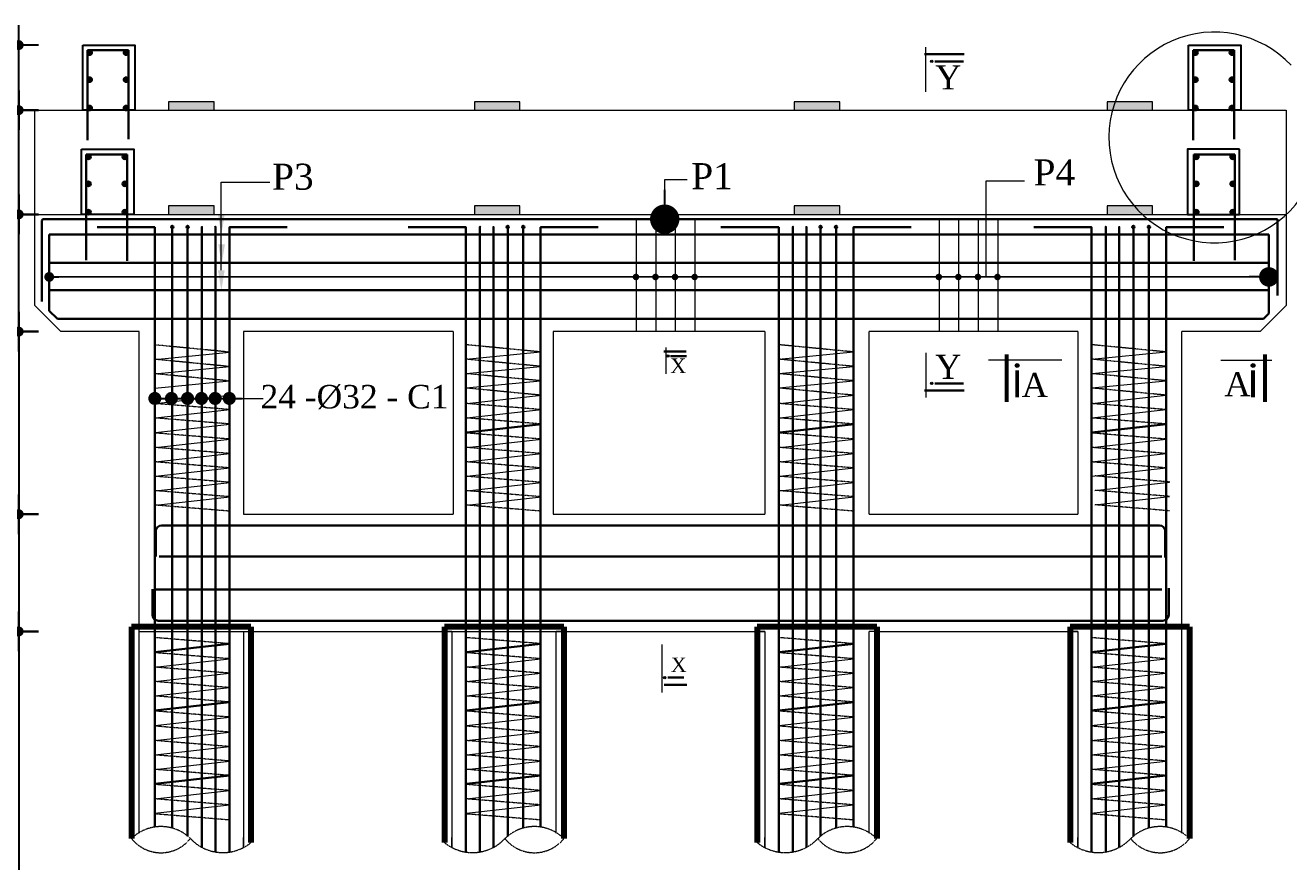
# Model space of a CAD drawing. Header units: millimetres. Extents: x -452357 to 35267, y 81803 to 461763.
# Drawn here: x -27918 to -18226, y 216431 to 222852 of the extents above; entities that cross this region are included whole.
import ezdxf

# ---------------------------------------------------------------- set-up
doc = ezdxf.new("R2010")
doc.units = ezdxf.units.MM
doc.header["$PDMODE"] = 2
doc.linetypes.add('DASHED', pattern=[0.75, 0.5, -0.25])
doc.linetypes.add('DASHEDX2', pattern=[38.1, 25.4, -12.7])
doc.layers.get('Defpoints').update_dxf_attribs({"lineweight": 13})
for name, color, linetype, lineweight in [('Ber', 12, 'Continuous', 30), ('Binder', 136, 'Continuous', 15), ('dim', 96, 'Continuous', 25), ('Dimision', 96, 'Continuous', 18), ('hatch', 65, 'Continuous', 15), ('Hatching', 65, 'Continuous', 20), ('Pile', 11, 'Continuous', 15), ('Reinf.', 12, 'Continuous', 30), ('Text', 7, 'Continuous', 15)]:
    doc.layers.add(name, color=color, linetype=linetype, lineweight=lineweight)
doc.layers.add('Pire Line', color=11, linetype='Continuous')
doc.styles.get("Standard").update_dxf_attribs({"font": 'times.ttf'})
doc.dimstyles.new('ISO-25', dxfattribs={"dimtxt": 175, "dimasz": 100, "dimexe": 65, "dimexo": 115.625, "dimgap": 40, "dimtad": 1, "dimtoh": 1, "dimdec": 0, "dimtxsty": 'Standard', "dimblk": 'DOT', "dimcen": 300, "dimclrd": 256, "dimclre": 256, "dimclrt": 256, "dimadec": 0, "dimazin": 0, "dimtfac": 1, "dimtdec": 0, "dimtix": 1, "dimtmove": 0, "dimatfit": 3, "dimldrblk": 'DOT', "dimfxl": 75, "dimlwd": -1, "dimarcsym": 0})
doc.dimstyles.new('ISO-70', dxfattribs={"dimscale": 0, "dimtxt": 70, "dimasz": 0.75, "dimexe": 35, "dimexo": 35, "dimgap": 20, "dimtad": 1, "dimdec": 0, "dimlfac": -1, "dimzin": 1, "dimdsep": 46, "dimtxsty": 'Standard', "dimblk": 'DIM', "dimcen": 60, "dimclrd": 256, "dimclre": 256, "dimclrt": 256, "dimadec": 0, "dimazin": 0, "dimtfac": 1, "dimtdec": 0, "dimtix": 1, "dimtofl": 0, "dimtmove": 0, "dimatfit": 3, "dimldrblk": 'DOT', "dimfxl": 35, "dimfxlon": 1, "dimtolj": 1, "dimlwd": -1, "dimarcsym": 0})

# ---------------------------------------------------------------- blocks, each defined once
blk = doc.blocks.new('DIM')
at = {"layer": 'dim'}
for p, q in [((0, -101.4), (0, 101.4)), ((-101.4, 0), (101.4, 0))]:
    blk.add_line(p, q, dxfattribs=at)
at = {"layer": 'dim', "const_width": 25.4}
blk.add_lwpolyline([(-12.7, 0, 1), (12.7, 0, 1)], format="xyb", close=True, dxfattribs=at)
blk = doc.blocks.new('*D502')
at = {"layer": 'Defpoints', "color": 0, "ltscale": 30, "transparency": 16777216}
for p in [(-27044.5, 220500.3), (-27968.1, 219098.7), (-23257.1, 219098.7)]:
    blk.add_point(p, dxfattribs=at)
at = {"layer": 'dim', "lineweight": -2, "ltscale": 30, "transparency": 16777216}
for p, q in [((-27933.1, 220500.3), (-28003.1, 220500.3)), ((-27933.1, 219098.7), (-28003.1, 219098.7))]:
    blk.add_line(p, q, dxfattribs=at)
at = {"layer": 'dim', "ltscale": 30, "transparency": 16777216}
blk.add_line((-27968.1, 220498.8), (-27968.1, 219100.2), dxfattribs=at)
at = {"layer": 'dim', "ltscale": 30, "transparency": 16777216, "xscale": 1.5, "yscale": 1.5, "zscale": 1.5}
for p, rotation in [((-27968.1, 220500.3), 90), ((-27968.1, 219098.7), 270)]:
    blk.add_blockref('DIM', p, dxfattribs=dict(at, rotation=rotation))
at = {"layer": 'dim', "ltscale": 30, "transparency": 16777216, "insert": (-28260.4, 219799.5), "char_height": 160, "attachment_point": 5, "rotation": 90}
blk.add_mtext('\\A1;{\\H1.125x;3532}', dxfattribs=at)
blk = doc.blocks.new('_Dot')
at = {"color": 0, "linetype": 'ByBlock', "lineweight": -2}
blk.add_line((-0.5, 0), (-1, 0), dxfattribs=at)
at = {"color": 0, "linetype": 'ByBlock', "const_width": 0.5}
blk.add_lwpolyline([(-0.25, 0, 1), (0.25, 0, 1)], format="xyb", close=True, dxfattribs=at)
blk = doc.blocks.new('*D503')
at = {"layer": 'Defpoints', "color": 0, "ltscale": 30, "transparency": 16777216}
for p in [(-27816, 218198.7), (-27968.1, 215007.7), (-26473.6, 215007.7)]:
    blk.add_point(p, dxfattribs=at)
at = {"layer": 'dim', "lineweight": -2, "ltscale": 30, "transparency": 16777216}
for p, q in [((-27933.1, 218198.7), (-28003.1, 218198.7)), ((-27933.1, 215007.7), (-28003.1, 215007.7))]:
    blk.add_line(p, q, dxfattribs=at)
at = {"layer": 'dim', "ltscale": 30, "transparency": 16777216}
blk.add_line((-27968.1, 218197.2), (-27968.1, 215009.2), dxfattribs=at)
at = {"layer": 'dim', "ltscale": 30, "transparency": 16777216, "xscale": 1.5, "yscale": 1.5, "zscale": 1.5}
for p, rotation in [((-27968.1, 218198.7), 90), ((-27968.1, 215007.7), 270)]:
    blk.add_blockref('DIM', p, dxfattribs=dict(at, rotation=rotation))
at = {"layer": 'dim', "ltscale": 30, "transparency": 16777216, "insert": (-28186.6, 216580.8), "char_height": 160, "attachment_point": 5, "rotation": 90}
blk.add_mtext('\\A1;{\\H1.125x;4543}', dxfattribs=at)
blk = doc.blocks.new('*D603')
at = {"layer": 'Defpoints', "color": 0, "ltscale": 30, "transparency": 16777216}
for p in [(-26244.5, 219098.7), (-27968.1, 218198.7), (-26446.5, 218198.7)]:
    blk.add_point(p, dxfattribs=at)
at = {"layer": 'dim', "lineweight": -2, "ltscale": 30, "transparency": 16777216}
for p, q in [((-27933.1, 219098.7), (-28003.1, 219098.7)), ((-27933.1, 218198.7), (-28003.1, 218198.7))]:
    blk.add_line(p, q, dxfattribs=at)
at = {"layer": 'dim', "ltscale": 30, "transparency": 16777216}
blk.add_line((-27968.1, 219097.2), (-27968.1, 218200.2), dxfattribs=at)
at = {"layer": 'dim', "ltscale": 30, "transparency": 16777216, "xscale": 1.5, "yscale": 1.5, "zscale": 1.5}
for p, rotation in [((-27968.1, 219098.7), 90), ((-27968.1, 218198.7), 270)]:
    blk.add_blockref('DIM', p, dxfattribs=dict(at, rotation=rotation))
at = {"layer": 'dim', "ltscale": 30, "transparency": 16777216, "insert": (-28192.2, 218675.8), "char_height": 160, "attachment_point": 5, "rotation": 90}
blk.add_mtext('\\A1;{\\H1.125x;1000}', dxfattribs=at)
blk = doc.blocks.new('*D627')
at = {"layer": 'Defpoints', "color": 0, "ltscale": 3, "transparency": 16777216}
for p in [(-27968.1, 221400.3), (-27844.5, 221400.3), (-27044.5, 220500.3)]:
    blk.add_point(p, dxfattribs=at)
at = {"layer": 'dim', "lineweight": -2, "ltscale": 3, "transparency": 16777216}
for p, q in [((-27933.1, 221400.3), (-28003.1, 221400.3)), ((-27933.1, 220500.3), (-28003.1, 220500.3))]:
    blk.add_line(p, q, dxfattribs=at)
at = {"layer": 'dim', "ltscale": 3, "transparency": 16777216}
blk.add_line((-27968.1, 220501.8), (-27968.1, 221398.8), dxfattribs=at)
at = {"layer": 'dim', "ltscale": 3, "transparency": 16777216, "xscale": 1.5, "yscale": 1.5, "zscale": 1.5}
for p, rotation in [((-27968.1, 221400.3), 90), ((-27968.1, 220500.3), 270)]:
    blk.add_blockref('DIM', p, dxfattribs=dict(at, rotation=rotation))
at = {"layer": 'dim', "ltscale": 3, "transparency": 16777216, "insert": (-28069.5, 220950.3), "char_height": 160, "attachment_point": 5, "rotation": 90}
blk.add_mtext('\\A1;1000', dxfattribs=at)
blk = doc.blocks.new('*D628')
at = {"layer": 'Defpoints', "color": 0, "ltscale": 3, "transparency": 16777216}
for p in [(-27968.1, 222200.3), (-27844.5, 222200.3), (-27844.5, 221400.3)]:
    blk.add_point(p, dxfattribs=at)
at = {"layer": 'dim', "lineweight": -2, "ltscale": 3, "transparency": 16777216}
for p, q in [((-27933.1, 222200.3), (-28003.1, 222200.3)), ((-27933.1, 221400.3), (-28003.1, 221400.3))]:
    blk.add_line(p, q, dxfattribs=at)
at = {"layer": 'dim', "ltscale": 3, "transparency": 16777216}
blk.add_line((-27968.1, 221401.8), (-27968.1, 222198.8), dxfattribs=at)
at = {"layer": 'dim', "ltscale": 3, "transparency": 16777216, "xscale": 1.5, "yscale": 1.5, "zscale": 1.5}
for p, rotation in [((-27968.1, 222200.3), 90), ((-27968.1, 221400.3), 270)]:
    blk.add_blockref('DIM', p, dxfattribs=dict(at, rotation=rotation))
at = {"layer": 'dim', "ltscale": 3, "transparency": 16777216, "insert": (-28069.5, 221800.3), "char_height": 160, "attachment_point": 5, "rotation": 90}
blk.add_mtext('\\A1;800', dxfattribs=at)
blk = doc.blocks.new('*D629')
at = {"layer": 'Defpoints', "color": 0, "ltscale": 3, "transparency": 16777216}
for p in [(-27968.1, 222699.9), (-27476.4, 222699.9), (-27844.5, 222200.3)]:
    blk.add_point(p, dxfattribs=at)
at = {"layer": 'dim', "lineweight": -2, "ltscale": 3, "transparency": 16777216}
for p, q in [((-27933.1, 222699.9), (-28003.1, 222699.9)), ((-27933.1, 222200.3), (-28003.1, 222200.3))]:
    blk.add_line(p, q, dxfattribs=at)
at = {"layer": 'dim', "ltscale": 3, "transparency": 16777216}
blk.add_line((-27968.1, 222201.8), (-27968.1, 222698.4), dxfattribs=at)
at = {"layer": 'dim', "ltscale": 3, "transparency": 16777216, "xscale": 1.5, "yscale": 1.5, "zscale": 1.5}
for p, rotation in [((-27968.1, 222699.9), 90), ((-27968.1, 222200.3), 270)]:
    blk.add_blockref('DIM', p, dxfattribs=dict(at, rotation=rotation))
at = {"layer": 'dim', "ltscale": 3, "transparency": 16777216, "insert": (-28069.5, 222450.1), "char_height": 160, "attachment_point": 5, "rotation": 90}
blk.add_mtext('\\A1;500', dxfattribs=at)
blk = doc.blocks.new('*D608')
at = {"layer": 'Defpoints', "color": 0, "ltscale": 3, "transparency": 16777216}
for p in [(-28746.9, 220500.3), (-28152.7, 220500.3), (-27816, 202776.9)]:
    blk.add_point(p, dxfattribs=at)
at = {"layer": 'Dimision', "lineweight": -2, "ltscale": 3, "transparency": 16777216}
for p, q in [((-28546.9, 220500.3), (-28946.9, 220500.3)), ((-28546.9, 202776.9), (-28946.9, 202776.9))]:
    blk.add_line(p, q, dxfattribs=at)
at = {"layer": 'Dimision', "ltscale": 3, "transparency": 16777216}
blk.add_line((-28746.9, 202876.9), (-28746.9, 220400.3), dxfattribs=at)
at = {"layer": 'Dimision', "ltscale": 3, "transparency": 16777216, "xscale": 100, "yscale": 100, "zscale": 100}
for p, rotation in [((-28746.9, 220500.3), 90), ((-28746.9, 202776.9), 270)]:
    blk.add_blockref('_Dot', p, dxfattribs=dict(at, rotation=rotation))
at = {"layer": 'Dimision', "ltscale": 3, "transparency": 16777216, "insert": (-28873.7, 211638.6), "char_height": 170, "attachment_point": 5, "rotation": 90}
blk.add_mtext('43775', dxfattribs=at)

msp = doc.modelspace()

# ---------------------------------------------------------------- hatches: boundary and pattern name
at = {"layer": 'Hatching', "ltscale": 3}
h = msp.add_hatch(color=256, dxfattribs=at)
h.paths.add_polyline_path([(-26469.5, 222265.3), (-26644.5, 222265.3), (-26644.5, 222200.3), (-26469.5, 222200.3)])
h.paths.add_polyline_path([(-26644.5, 222265.3), (-26819.5, 222265.3), (-26819.5, 222200.3), (-26644.5, 222200.3)])
h = msp.add_hatch(color=256, dxfattribs=at)
h.paths.add_polyline_path([(-24122.7, 222265.3), (-24297.7, 222265.3), (-24297.7, 222200.3), (-24122.7, 222200.3)])
h.paths.add_polyline_path([(-24297.7, 222265.3), (-24472.7, 222265.3), (-24472.7, 222200.3), (-24297.7, 222200.3)])
h = msp.add_hatch(color=256, dxfattribs=at)
h.paths.add_polyline_path([(-21669.5, 222265.3), (-21844.5, 222265.3), (-21844.5, 222200.3), (-21669.5, 222200.3)])
h.paths.add_polyline_path([(-21844.5, 222265.3), (-22019.5, 222265.3), (-22019.5, 222200.3), (-21844.5, 222200.3)])
h = msp.add_hatch(color=256, dxfattribs=at)
h.paths.add_polyline_path([(-19269.5, 222265.3), (-19444.5, 222265.3), (-19444.5, 222200.3), (-19269.5, 222200.3)])
h.paths.add_polyline_path([(-19444.5, 222265.3), (-19619.5, 222265.3), (-19619.5, 222200.3), (-19444.5, 222200.3)])
h = msp.add_hatch(color=256, dxfattribs=at)
h.paths.add_polyline_path([(-26469.5, 221465.3), (-26644.5, 221465.3), (-26644.5, 221400.3), (-26469.5, 221400.3)])
h.paths.add_polyline_path([(-26644.5, 221465.3), (-26819.5, 221465.3), (-26819.5, 221400.3), (-26644.5, 221400.3)])
h = msp.add_hatch(color=256, dxfattribs=at)
h.paths.add_polyline_path([(-24122.7, 221465.3), (-24297.7, 221465.3), (-24297.7, 221400.3), (-24122.7, 221400.3)])
h.paths.add_polyline_path([(-24297.7, 221465.3), (-24472.7, 221465.3), (-24472.7, 221400.3), (-24297.7, 221400.3)])
h = msp.add_hatch(color=256, dxfattribs=at)
h.paths.add_polyline_path([(-21669.5, 221465.3), (-21844.5, 221465.3), (-21844.5, 221400.3), (-21669.5, 221400.3)])
h.paths.add_polyline_path([(-21844.5, 221465.3), (-22019.5, 221465.3), (-22019.5, 221400.3), (-21844.5, 221400.3)])
h = msp.add_hatch(color=256, dxfattribs=at)
h.paths.add_polyline_path([(-19269.5, 221465.3), (-19444.5, 221465.3), (-19444.5, 221400.3), (-19269.5, 221400.3)])
h.paths.add_polyline_path([(-19444.5, 221465.3), (-19619.5, 221465.3), (-19619.5, 221400.3), (-19444.5, 221400.3)])
at = {"layer": 'Reinf.', "ltscale": 5}
h = msp.add_hatch(color=256, dxfattribs=at)
edge = h.paths.add_edge_path()
edge.add_arc((-27423.7, 222641.7), 17.6, 0, 360)
h = msp.add_hatch(color=256, dxfattribs=at)
edge = h.paths.add_edge_path()
edge.add_arc((-27144.3, 222641.7), 17.6, 180, 540, ccw=False)
h = msp.add_hatch(color=256, dxfattribs=at)
edge = h.paths.add_edge_path()
edge.add_arc((-18940.5, 222641.7), 17.6, 0, 360)
h = msp.add_hatch(color=256, dxfattribs=at)
edge = h.paths.add_edge_path()
edge.add_arc((-18661.2, 222641.7), 17.6, 180, 540, ccw=False)
h = msp.add_hatch(color=256, dxfattribs=at)
edge = h.paths.add_edge_path()
edge.add_arc((-27423.7, 222434.6), 17.6, 0, 360)
h = msp.add_hatch(color=256, dxfattribs=at)
edge = h.paths.add_edge_path()
edge.add_arc((-27144.3, 222434.6), 17.6, 180, 540, ccw=False)
h = msp.add_hatch(color=256, dxfattribs=at)
edge = h.paths.add_edge_path()
edge.add_arc((-18940.5, 222434.6), 17.6, 0, 360)
h = msp.add_hatch(color=256, dxfattribs=at)
edge = h.paths.add_edge_path()
edge.add_arc((-18661.2, 222434.6), 17.6, 180, 540, ccw=False)
h = msp.add_hatch(color=256, dxfattribs=at)
edge = h.paths.add_edge_path()
edge.add_arc((-27423.7, 222217.1), 17.6, 0, 360)
h = msp.add_hatch(color=256, dxfattribs=at)
edge = h.paths.add_edge_path()
edge.add_arc((-27144.3, 222217.1), 17.6, 180, 540, ccw=False)
h = msp.add_hatch(color=256, dxfattribs=at)
edge = h.paths.add_edge_path()
edge.add_arc((-18940.5, 222217.1), 17.6, 0, 360)
h = msp.add_hatch(color=256, dxfattribs=at)
edge = h.paths.add_edge_path()
edge.add_arc((-18661.2, 222217.1), 17.6, 180, 540, ccw=False)
h = msp.add_hatch(color=256, dxfattribs=at)
edge = h.paths.add_edge_path()
edge.add_arc((-27433.4, 221841.7), 17.6, 0, 360)
h = msp.add_hatch(color=256, dxfattribs=at)
edge = h.paths.add_edge_path()
edge.add_arc((-27154, 221841.7), 17.6, 180, 540, ccw=False)
h = msp.add_hatch(color=256, dxfattribs=at)
edge = h.paths.add_edge_path()
edge.add_arc((-18934.9, 221841.7), 17.6, 0, 360)
h = msp.add_hatch(color=256, dxfattribs=at)
edge = h.paths.add_edge_path()
edge.add_arc((-18655.5, 221841.7), 17.6, 180, 540, ccw=False)
h = msp.add_hatch(color=256, dxfattribs=at)
edge = h.paths.add_edge_path()
edge.add_arc((-27433.4, 221634.6), 17.6, 0, 360)
h = msp.add_hatch(color=256, dxfattribs=at)
edge = h.paths.add_edge_path()
edge.add_arc((-27154, 221634.6), 17.6, 180, 540, ccw=False)
h = msp.add_hatch(color=256, dxfattribs=at)
edge = h.paths.add_edge_path()
edge.add_arc((-18934.9, 221634.6), 17.6, 0, 360)
h = msp.add_hatch(color=256, dxfattribs=at)
edge = h.paths.add_edge_path()
edge.add_arc((-18655.5, 221634.6), 17.6, 180, 540, ccw=False)
h = msp.add_hatch(color=256, dxfattribs=at)
edge = h.paths.add_edge_path()
edge.add_arc((-27433.4, 221417.1), 17.6, 0, 360)
h = msp.add_hatch(color=256, dxfattribs=at)
edge = h.paths.add_edge_path()
edge.add_arc((-27154, 221417.1), 17.6, 180, 540, ccw=False)
h = msp.add_hatch(color=256, dxfattribs=at)
edge = h.paths.add_edge_path()
edge.add_arc((-18934.9, 221417.1), 17.6, 0, 360)
h = msp.add_hatch(color=256, dxfattribs=at)
edge = h.paths.add_edge_path()
edge.add_arc((-18655.5, 221417.1), 17.6, 180, 540, ccw=False)
for points in [[(-26799.6, 221304.5, 1), (-26781.9, 221304.5, 1)], [(-26681, 221304.5, 1), (-26663.3, 221304.5, 1)], [(-26571.7, 221303, 1), (-26553.9, 221303, 1)], [(-26468.9, 221304.5, 1), (-26451.1, 221304.5, 1)], [(-24420.1, 221304.5, -1), (-24437.8, 221304.5, -1)], [(-24317.2, 221303, -1), (-24335, 221303, -1)], [(-24207.9, 221304.5, -1), (-24225.6, 221304.5, -1)], [(-24089.3, 221304.5, -1), (-24107.1, 221304.5, -1)], [(-22020.1, 221304.5, -1), (-22037.8, 221304.5, -1)], [(-21917.2, 221303, -1), (-21935, 221303, -1)], [(-21807.9, 221304.5, -1), (-21825.6, 221304.5, -1)], [(-21689.3, 221304.5, -1), (-21707.1, 221304.5, -1)], [(-19620.1, 221304.5, -1), (-19637.8, 221304.5, -1)], [(-19517.2, 221303, -1), (-19535, 221303, -1)], [(-19407.9, 221304.5, -1), (-19425.6, 221304.5, -1)], [(-19289.3, 221304.5, -1), (-19307.1, 221304.5, -1)]]:
    msp.add_hatch(color=256, dxfattribs=at).paths.add_polyline_path(points)
at = {"layer": 'Text'}
for points in [[(-20955.5, 222574.9, 1), (-20973.4, 222574.9, 1)], [(-22977.3, 220313.2, 1), (-22995.2, 220313.2, 1)], [(-20308.6, 220225.7, -1), (-20308.6, 220255.3, -1)], [(-18499.1, 220225.7, 1), (-18499.1, 220255.3, 1)], [(-20955.5, 220102.9, -1), (-20973.4, 220102.9, -1)], [(-23002.8, 217845.1, -1), (-23020.7, 217845.1, -1)]]:
    msp.add_hatch(color=256, dxfattribs=at).paths.add_polyline_path(points)

# ---------------------------------------------------------------- linework, layer by layer
at = {"layer": 'Ber', "ltscale": 0.02}
for p, q in [((-27441.3, 222659.6), (-27441.3, 221971.1)), ((-27441.3, 222659.6), (-27126.7, 222659.6)), ((-27126.7, 222659.6), (-27126.7, 221978)), ((-18958.2, 222659.6), (-18958.2, 221971.1)), ((-18958.2, 222659.6), (-18643.6, 222659.6)), ((-18643.6, 222659.6), (-18643.6, 221978)), ((-27451, 221859.6), (-27451, 221047.6)), ((-27451, 221859.6), (-27136.4, 221859.6)), ((-27136.4, 221859.6), (-27136.4, 221044.1)), ((-18637.9, 221859.6), (-18952.5, 221859.6)), ((-18952.5, 221859.6), (-18952.5, 221044.1)), ((-18637.9, 221859.6), (-18637.9, 221047.6)), ((-18311.6, 221363.5), (-18311.6, 220778.2)), ((-27734.1, 220660.6), (-27734.1, 221244.6)), ((-18378.7, 221244.6), (-27734.1, 221244.6)), ((-18378.7, 220638.5), (-18378.7, 221244.6)), ((-18378.7, 221028.8), (-27734.1, 221028.8)), ((-18378.7, 220817.6), (-27731.1, 220817.6)), ((-27670.7, 220597.3), (-27734.1, 220660.6)), ((-18419.9, 220597.3), (-27670.7, 220597.3)), ((-18378.7, 220638.5), (-18419.9, 220597.3)), ((-26916.6, 218967.6), (-26916.6, 218773.4)), ((-19217.4, 219012.6), (-26871.6, 219012.6)), ((-19172.4, 218967.6), (-19172.4, 218767.3)), ((-19198.8, 218773.1), (-26891.3, 218773.1)), ((-26942.4, 218524.4), (-26942.4, 218325.8)), ((-19198.8, 218520.3), (-26924, 218520.3)), ((-19146.5, 218530.1), (-19146.5, 218325.8)), ((-19191.5, 218280.8), (-26897.4, 218280.8))]:
    msp.add_line(p, q, dxfattribs=at)
msp.add_lwpolyline([(-27789.7, 220730.7), (-27789.7, 221352.5, -0.414214), (-27778.7, 221363.5), (-18311.6, 221363.5)], format="xyb", dxfattribs=at)
for centre, start, end in [((-26871.6, 218967.6), 90, 180), ((-19217.4, 218967.6), 0, 90), ((-26897.4, 218325.8), 180, 270), ((-19191.5, 218325.8), 270, 0)]:
    msp.add_arc(centre, 45, start, end, dxfattribs=at)
at = {"layer": 'Binder', "ltscale": 5}
for p, q in [((-23231.3, 221363.5), (-23231.3, 220500.3)), ((-23081.3, 221363.5), (-23081.3, 220500.3)), ((-22931.3, 221363.5), (-22931.3, 220500.3)), ((-22781.3, 221363.5), (-22781.3, 220500.3)), ((-20908, 221363.5), (-20908, 220500.3)), ((-20758, 221363.5), (-20758, 220500.3)), ((-20608, 221363.5), (-20608, 220500.3)), ((-20458, 221363.5), (-20458, 220500.3)), ((-26923.1, 220287.6), (-26351.4, 220342.9)), ((-24536.8, 220288.9), (-23965, 220344.2)), ((-22136.8, 220288.9), (-21565, 220344.2)), ((-19736.7, 220288.9), (-19164.9, 220344.2)), ((-26923.1, 220176.9), (-26351.4, 220232.3)), ((-24536.8, 220178.3), (-23965, 220233.6)), ((-22136.8, 220178.3), (-21565, 220233.6)), ((-19736.7, 220178.3), (-19164.9, 220233.6)), ((-26923.1, 220066.3), (-26351.4, 220121.6)), ((-24536.8, 220067.6), (-23965, 220122.9)), ((-22136.8, 220067.6), (-21565, 220122.9)), ((-19736.7, 220067.6), (-19164.9, 220122.9)), ((-26919.4, 219948.2), (-26347.6, 220012.3)), ((-24530.4, 219948.2), (-23958.7, 220012.3)), ((-22130.4, 219948.2), (-21558.7, 220012.3)), ((-19736.7, 219948.2), (-19164.9, 220012.3)), ((-26919.4, 219837.6), (-26347.6, 219901.6)), ((-24530.4, 219837.6), (-23958.7, 219901.6)), ((-22130.4, 219837.6), (-21558.7, 219901.6)), ((-19736.7, 219837.6), (-19164.9, 219901.6)), ((-26919.4, 219726.9), (-26347.6, 219791)), ((-24530.4, 219726.9), (-23958.7, 219791)), ((-22130.4, 219726.9), (-21558.7, 219791)), ((-19736.7, 219726.9), (-19164.9, 219791)), ((-26919.4, 219611.2), (-26347.6, 219675.2)), ((-24530.4, 219611.2), (-23958.7, 219675.2)), ((-22130.4, 219611.2), (-21558.7, 219675.2)), ((-19736.7, 219611.2), (-19164.9, 219675.2)), ((-26919.4, 219500.5), (-26347.6, 219564.5)), ((-24530.4, 219500.5), (-23958.7, 219564.5)), ((-22130.4, 219500.5), (-21558.7, 219564.5)), ((-19736.7, 219500.5), (-19164.9, 219564.5)), ((-26919.4, 219389.8), (-26347.6, 219453.9)), ((-24530.4, 219389.8), (-23958.7, 219453.9)), ((-22130.4, 219389.8), (-21558.7, 219453.9)), ((-19736.7, 219389.8), (-19164.9, 219453.9)), ((-26919.4, 219279.2), (-26347.6, 219343.2)), ((-24530.4, 219279.2), (-23958.7, 219343.2)), ((-22130.4, 219279.2), (-21558.7, 219343.2)), ((-19712.2, 219281.9), (-19140.4, 219346)), ((-26919.4, 219168.5), (-26347.6, 219232.6)), ((-24530.4, 219168.5), (-23958.7, 219232.6)), ((-22130.4, 219168.5), (-21558.7, 219232.6)), ((-19712.2, 219171.3), (-19140.4, 219235.3)), ((-26923.1, 218040.9), (-26351.4, 218104.9)), ((-24534.2, 218040.9), (-23962.4, 218104.9)), ((-22134.2, 218040.9), (-21562.4, 218104.9)), ((-19740.4, 218040.9), (-19168.6, 218104.9)), ((-26923.1, 217925.1), (-26351.4, 217989.1)), ((-24534.2, 217925.1), (-23962.4, 217989.1)), ((-22134.2, 217925.1), (-21562.4, 217989.1)), ((-19740.4, 217925.1), (-19168.6, 217989.1)), ((-26923.1, 217814.4), (-26351.4, 217878.5)), ((-24534.2, 217814.4), (-23962.4, 217878.5)), ((-22134.2, 217814.4), (-21562.4, 217878.5)), ((-19740.4, 217814.4), (-19168.6, 217878.5)), ((-26923.1, 217703.8), (-26351.4, 217767.8)), ((-24534.2, 217703.8), (-23962.4, 217767.8)), ((-22134.2, 217703.8), (-21562.4, 217767.8)), ((-19740.4, 217703.8), (-19168.6, 217767.8)), ((-26923.1, 217593.1), (-26351.4, 217657.2)), ((-24534.2, 217593.1), (-23962.4, 217657.2)), ((-22134.2, 217593.1), (-21562.4, 217657.2)), ((-19740.4, 217593.1), (-19168.6, 217657.2)), ((-26923.1, 217477.4), (-26351.4, 217541.4)), ((-24534.2, 217477.4), (-23962.4, 217541.4)), ((-22136.7, 217477.6), (-21564.9, 217541.6)), ((-19740.4, 217477.4), (-19168.6, 217541.4)), ((-26923.1, 217361.6), (-26351.4, 217425.7)), ((-24534.2, 217361.6), (-23962.4, 217425.7)), ((-22136.7, 217361.8), (-21564.9, 217425.9)), ((-19740.4, 217361.6), (-19168.6, 217425.7)), ((-26923.1, 217251), (-26351.4, 217315)), ((-24534.2, 217251), (-23962.4, 217315)), ((-22136.7, 217251.2), (-21564.9, 217315.2)), ((-19740.4, 217251), (-19168.6, 217315)), ((-26923.1, 217140.3), (-26351.4, 217204.4)), ((-24534.2, 217140.3), (-23962.4, 217204.4)), ((-22136.7, 217140.5), (-21564.9, 217204.6)), ((-19740.4, 217140.3), (-19168.6, 217204.4)), ((-26923.1, 217029.7), (-26351.4, 217093.7)), ((-24534.2, 217029.7), (-23962.4, 217093.7)), ((-22136.7, 217029.9), (-21564.9, 217093.9)), ((-19740.4, 217029.7), (-19168.6, 217093.7)), ((-26923.1, 216913.9), (-26351.4, 216977.9)), ((-24534.2, 216913.9), (-23962.4, 216977.9)), ((-22136.7, 216914.1), (-21564.9, 216978.1)), ((-19740.4, 216913.9), (-19168.6, 216977.9)), ((-26923.1, 216803.2), (-26351.4, 216867.3)), ((-24534.2, 216803.2), (-23962.4, 216867.3)), ((-22136.7, 216803.4), (-21564.9, 216867.5)), ((-19740.4, 216803.2), (-19168.6, 216867.3))]:
    msp.add_line(p, q, dxfattribs=at)
at = {"layer": 'Binder', "linetype": 'DASHEDX2', "ltscale": 0.007}
for p, q in [((-26351.4, 220342.9), (-26923.1, 220398.3)), ((-23965, 220344.2), (-24536.8, 220399.6)), ((-21565, 220344.2), (-22136.8, 220399.6)), ((-19164.9, 220344.2), (-19736.7, 220399.6)), ((-26351.4, 220232.3), (-26923.1, 220287.6)), ((-23965, 220233.6), (-24536.8, 220288.9)), ((-21565, 220233.6), (-22136.8, 220288.9)), ((-19164.9, 220233.6), (-19736.7, 220288.9)), ((-26351.4, 220121.6), (-26923.1, 220176.9)), ((-23965, 220122.9), (-24536.8, 220178.3)), ((-21565, 220122.9), (-22136.8, 220178.3)), ((-19164.9, 220122.9), (-19736.7, 220178.3)), ((-23965, 220012.3), (-24536.8, 220067.6)), ((-21565, 220012.3), (-22136.8, 220067.6)), ((-19164.9, 220012.3), (-19736.7, 220067.6)), ((-26347.6, 219901.6), (-26919.4, 219948.2)), ((-23958.7, 219901.6), (-24530.4, 219948.2)), ((-21558.7, 219901.6), (-22130.4, 219948.2)), ((-19164.9, 219901.6), (-19736.7, 219948.2)), ((-26347.6, 219791), (-26919.4, 219837.6)), ((-23958.7, 219791), (-24530.4, 219837.6)), ((-21558.7, 219791), (-22130.4, 219837.6)), ((-19164.9, 219791), (-19736.7, 219837.6)), ((-26347.6, 219675.2), (-26919.4, 219721.8)), ((-23958.7, 219675.2), (-24530.4, 219721.8)), ((-21558.7, 219675.2), (-22130.4, 219721.8)), ((-19164.9, 219675.2), (-19736.7, 219721.8)), ((-26347.6, 219564.5), (-26919.4, 219611.2)), ((-23958.7, 219564.5), (-24530.4, 219611.2)), ((-21558.7, 219564.5), (-22130.4, 219611.2)), ((-19164.9, 219564.5), (-19736.7, 219611.2)), ((-26347.6, 219453.9), (-26919.4, 219500.5)), ((-23958.7, 219453.9), (-24530.4, 219500.5)), ((-21558.7, 219453.9), (-22130.4, 219500.5)), ((-19164.9, 219453.9), (-19736.7, 219500.5)), ((-26347.6, 219343.2), (-26919.4, 219389.8)), ((-23958.7, 219343.2), (-24530.4, 219389.8)), ((-21558.7, 219343.2), (-22130.4, 219389.8)), ((-19140.4, 219346), (-19712.2, 219392.6)), ((-26347.6, 219232.6), (-26919.4, 219279.2)), ((-23958.7, 219232.6), (-24530.4, 219279.2)), ((-21558.7, 219232.6), (-22130.4, 219279.2)), ((-19140.4, 219235.3), (-19712.2, 219281.9)), ((-26347.6, 219121.9), (-26919.4, 219168.5)), ((-23958.7, 219121.9), (-24530.4, 219168.5)), ((-21558.7, 219121.9), (-22130.4, 219168.5)), ((-19140.4, 219124.7), (-19712.2, 219171.3)), ((-26351.4, 218104.9), (-26923.1, 218151.5)), ((-23962.4, 218104.9), (-24534.2, 218151.5)), ((-21562.4, 218104.9), (-22134.2, 218151.5)), ((-19168.6, 218104.9), (-19740.4, 218151.5)), ((-26351.4, 217989.1), (-26923.1, 218035.8)), ((-23962.4, 217989.1), (-24534.2, 218035.8)), ((-21562.4, 217989.1), (-22134.2, 218035.8)), ((-19168.6, 217989.1), (-19740.4, 218035.8)), ((-26351.4, 217878.5), (-26923.1, 217925.1)), ((-23962.4, 217878.5), (-24534.2, 217925.1)), ((-21562.4, 217878.5), (-22134.2, 217925.1)), ((-19168.6, 217878.5), (-19740.4, 217925.1)), ((-26351.4, 217767.8), (-26923.1, 217814.4)), ((-23962.4, 217767.8), (-24534.2, 217814.4)), ((-21562.4, 217767.8), (-22134.2, 217814.4)), ((-19168.6, 217767.8), (-19740.4, 217814.4)), ((-26351.4, 217657.2), (-26923.1, 217703.8)), ((-23962.4, 217657.2), (-24534.2, 217703.8)), ((-21562.4, 217657.2), (-22134.2, 217703.8)), ((-19168.6, 217657.2), (-19740.4, 217703.8)), ((-26351.4, 217541.4), (-26923.1, 217588)), ((-23962.4, 217541.4), (-24534.2, 217588)), ((-21562.4, 217541.4), (-22134.2, 217588)), ((-19168.6, 217541.4), (-19740.4, 217588)), ((-26351.4, 217425.7), (-26923.1, 217472.3)), ((-23962.4, 217425.7), (-24534.2, 217472.3)), ((-21564.9, 217425.9), (-22136.7, 217472.5)), ((-19168.6, 217425.7), (-19740.4, 217472.3)), ((-26351.4, 217315), (-26923.1, 217361.6)), ((-23962.4, 217315), (-24534.2, 217361.6)), ((-21564.9, 217315.2), (-22136.7, 217361.8)), ((-19168.6, 217315), (-19740.4, 217361.6)), ((-26351.4, 217204.4), (-26923.1, 217251)), ((-23962.4, 217204.4), (-24534.2, 217251)), ((-21564.9, 217204.6), (-22136.7, 217251.2)), ((-19168.6, 217204.4), (-19740.4, 217251)), ((-26351.4, 217093.7), (-26923.1, 217140.3)), ((-23962.4, 217093.7), (-24534.2, 217140.3)), ((-21564.9, 217093.9), (-22136.7, 217140.5)), ((-19168.6, 217093.7), (-19740.4, 217140.3)), ((-26351.4, 216977.9), (-26923.1, 217024.6)), ((-23962.4, 216977.9), (-24534.2, 217024.6)), ((-21564.9, 216978.1), (-22136.7, 217024.8)), ((-19168.6, 216977.9), (-19740.4, 217024.6)), ((-26351.4, 216867.3), (-26923.1, 216913.9)), ((-23962.4, 216867.3), (-24534.2, 216913.9)), ((-21564.9, 216867.5), (-22136.7, 216914.1)), ((-19168.6, 216867.3), (-19740.4, 216913.9)), ((-26351.4, 216751.5), (-26923.1, 216798.1)), ((-23962.4, 216751.5), (-24534.2, 216798.1)), ((-21564.9, 216751.7), (-22136.7, 216798.3)), ((-19168.6, 216751.5), (-19740.4, 216798.1))]:
    msp.add_line(p, q, dxfattribs=at)
at = {"layer": 'Dimision', "ltscale": 5}
for points in [[(-26413.8, 220971.4), (-26413.8, 221648.7), (-26041.4, 221648.7)], [(-26413.8, 221557.1), (-26413.8, 221648.7), (-26041.4, 221648.7)], [(-26413.8, 221351.3), (-26413.8, 221648.7), (-26041.4, 221648.7)], [(-20547.1, 220920.3), (-20547.1, 221657.1), (-20252.9, 221657.1)]]:
    msp.add_lwpolyline(points, dxfattribs=at)
at = {"layer": 'Dimision', "ltscale": 3, "const_width": 25}
for points in [[(-23245.8, 220919.7, 1), (-23220.8, 220919.7, 1)], [(-23095.8, 220919.7, 1), (-23070.8, 220919.7, 1)], [(-22945.8, 220919.7, 1), (-22920.8, 220919.7, 1)], [(-22795.8, 220919.6, 1), (-22770.8, 220919.6, 1)], [(-20922.5, 220919.7, 1), (-20897.5, 220919.7, 1)], [(-20772.5, 220919.7, 1), (-20747.5, 220919.7, 1)], [(-20622.5, 220919.7, 1), (-20597.5, 220919.7, 1)], [(-20472.5, 220919.6, 1), (-20447.5, 220919.6, 1)]]:
    msp.add_lwpolyline(points, format="xyb", close=True, dxfattribs=at)
at = {"layer": 'Dimision', "ltscale": 5}
for points in [[(-26388.2, 221398.2), (-26413.8, 221244.6), (-26439.4, 221398.3)], [(-26386.1, 221170.5), (-26411.7, 221016.6), (-26437.4, 221170.3)], [(-26388.1, 220971.5), (-26413.8, 220817.6), (-26439.4, 220971.3)]]:
    msp.add_solid(points, dxfattribs=at)
at = {"layer": 'hatch', "ltscale": 3}
for p, q in [((-26244.5, 219098.7), (-24634.6, 219098.7)), ((-23867.7, 219098.7), (-22244.5, 219098.7)), ((-21444.5, 219098.7), (-19844.5, 219098.7)), ((-27044.5, 218198.7), (-26244.5, 218198.7)), ((-27044.5, 218198.7), (-26244.5, 218198.7)), ((-26244.5, 218198.7), (-22244.5, 218198.7)), ((-24644.5, 218198.7), (-24702.5, 218198.7)), ((-23786.4, 218198.7), (-23844.5, 218198.7)), ((-22244.5, 218198.7), (-22302.5, 218198.7)), ((-21386.4, 218198.7), (-21444.5, 218198.7)), ((-21386.4, 218198.7), (-19902.5, 218198.7)), ((-19844.5, 218198.7), (-19902.5, 218198.7)), ((-19902.5, 218198.7), (-19844.5, 218198.7))]:
    msp.add_line(p, q, dxfattribs=at)
at = {"layer": 'hatch', "lineweight": 80, "ltscale": 3}
for p, q in [((-27102.5, 218234.9), (-27102.5, 216609.1)), ((-26186.4, 218234.9), (-27102.5, 218234.9)), ((-26186.4, 218234.9), (-26186.4, 217511.4)), ((-24702.5, 218234.9), (-24702.5, 217511.4)), ((-23786.4, 218234.9), (-24702.5, 218234.9)), ((-23786.4, 218234.9), (-23786.4, 217511.4)), ((-22302.5, 218234.9), (-22302.5, 217511.4)), ((-21386.4, 218234.9), (-22302.5, 218234.9)), ((-21386.4, 218234.9), (-21386.4, 217511.4)), ((-19902.5, 218234.9), (-19902.5, 217511.4)), ((-18986.4, 218234.9), (-19902.5, 218234.9)), ((-18986.4, 218234.9), (-18986.4, 217511.4)), ((-26186.4, 217511.4), (-26186.4, 216578)), ((-24702.5, 217511.4), (-24702.5, 216578)), ((-23786.4, 217511.4), (-23786.4, 216609.1)), ((-22302.5, 217511.4), (-22302.5, 216578)), ((-21386.4, 217511.4), (-21386.4, 216609.1)), ((-19902.5, 217511.4), (-19902.5, 216578)), ((-18986.4, 217511.4), (-18986.4, 216609.1))]:
    msp.add_line(p, q, dxfattribs=at)
at = {"layer": 'hatch', "ltscale": 3}
msp.add_arc((-18796.2, 221990.5), 808.8, 43.22678, 324.84959, dxfattribs=at)
at = {"layer": 'Hatching', "ltscale": 3}
for p, q in [((-27844.5, 220700.3), (-27844.5, 222200.3)), ((-27844.5, 222200.3), (-18244.5, 222200.3)), ((-18244.5, 222200.3), (-18244.5, 220700.3)), ((-27844.5, 221400.3), (-18244.5, 221400.3)), ((-27644.5, 220500.3), (-27844.5, 220700.3)), ((-18444.5, 220500.3), (-18244.5, 220700.3)), ((-27044.5, 220500.3), (-27644.5, 220500.3)), ((-26244.5, 220500.3), (-26244.5, 219873.6)), ((-24634.6, 220500.3), (-26244.5, 220500.3)), ((-24634.6, 220500.3), (-24634.6, 219098.7)), ((-22244.5, 220500.3), (-23867.7, 220500.3)), ((-23867.7, 220500.3), (-23867.7, 219098.7)), ((-22244.5, 220500.3), (-22244.5, 219873.6)), ((-19844.5, 220500.3), (-21444.5, 220500.3)), ((-19844.5, 220500.3), (-19844.5, 219873.6)), ((-18444.5, 220500.3), (-19044.5, 220500.3)), ((-26244.5, 219873.6), (-26244.5, 219098.7)), ((-22244.5, 219873.6), (-22244.5, 219098.7)), ((-19844.5, 219873.6), (-19844.5, 219098.7)), ((-26244.5, 218198.7), (-26244.5, 217511.4)), ((-24644.5, 218198.7), (-24644.5, 217511.4)), ((-22244.5, 218198.7), (-22244.5, 217511.4)), ((-19844.5, 218198.7), (-19844.5, 217511.4)), ((-26244.5, 217511.4), (-26244.5, 216540)), ((-24644.5, 217511.4), (-24644.5, 216540)), ((-22244.5, 217511.4), (-22244.5, 216540)), ((-19844.5, 217511.4), (-19844.5, 216540)), ((-26835.9, 216508.8), (-26835.9, 216508.6)), ((-24053, 216508.8), (-24053, 216508.6)), ((-21653, 216508.8), (-21653, 216508.6)), ((-19253, 216508.8), (-19253, 216508.6))]:
    msp.add_line(p, q, dxfattribs=at)
for points in [[(-26469.5, 222265.3), (-26819.5, 222265.3), (-26819.5, 222200.3), (-26469.5, 222200.3)], [(-24122.7, 222265.3), (-24472.7, 222265.3), (-24472.7, 222200.3), (-24122.7, 222200.3)], [(-21669.5, 222265.3), (-22019.5, 222265.3), (-22019.5, 222200.3), (-21669.5, 222200.3)], [(-19269.5, 222265.3), (-19619.5, 222265.3), (-19619.5, 222200.3), (-19269.5, 222200.3)], [(-26469.5, 221465.3), (-26819.5, 221465.3), (-26819.5, 221400.3), (-26469.5, 221400.3)], [(-24122.7, 221465.3), (-24472.7, 221465.3), (-24472.7, 221400.3), (-24122.7, 221400.3)], [(-21669.5, 221465.3), (-22019.5, 221465.3), (-22019.5, 221400.3), (-21669.5, 221400.3)], [(-19269.5, 221465.3), (-19619.5, 221465.3), (-19619.5, 221400.3), (-19269.5, 221400.3)]]:
    msp.add_lwpolyline(points, close=True, dxfattribs=at)
for points in [[(-27044.5, 217511.4), (-27044.5, 220500.3)], [(-21444.5, 219098.7), (-21444.5, 220500.3)], [(-19044.5, 217511.4), (-19044.5, 220500.3)], [(-23844.5, 217511.4), (-23844.5, 218198.7)], [(-21444.5, 217511.4), (-21444.5, 218198.7)], [(-27044.5, 216649.8), (-27044.5, 217511.4)], [(-23844.5, 216649.8), (-23844.5, 217511.4)], [(-21444.5, 216649.8), (-21444.5, 217511.4)], [(-19044.5, 216649.8), (-19044.5, 217511.4)], [(-26244.5, 216540), (-26244.5, 216616.9)], [(-24644.5, 216540), (-24644.5, 216616.9)], [(-22244.5, 216540), (-22244.5, 216616.9)], [(-19844.5, 216540), (-19844.5, 216616.9)]]:
    msp.add_lwpolyline(points, dxfattribs=at)
at = {"layer": 'Pile', "linetype": 'DASHED', "ltscale": 5}
for points in [[(-26186.4, 216578, -0.392197), (-26651.1, 216609.1, 0.407385), (-27102.5, 216609.1, 0.482052), (-26651.1, 216609.1)], [(-24702.5, 216578, 0.392197), (-24237.8, 216609.1, -0.407385), (-23786.4, 216609.1, -0.482052), (-24237.8, 216609.1)], [(-22302.5, 216578, 0.392197), (-21837.8, 216609.1, -0.407385), (-21386.4, 216609.1, -0.482052), (-21837.8, 216609.1)], [(-19902.5, 216578, 0.392197), (-19437.8, 216609.1, -0.407385), (-18986.4, 216609.1, -0.482052), (-19437.8, 216609.1)]]:
    msp.add_lwpolyline(points, format="xyb", dxfattribs=at)
at = {"layer": 'Pire Line', "ltscale": 5}
for points in [[(-27476.4, 222699.9), (-27076.3, 222699.9), (-27076.3, 222200.3), (-27476.4, 222200.3)], [(-18993.3, 222699.9), (-18593.2, 222699.9), (-18593.2, 222200.3), (-18993.3, 222200.3)], [(-27486.1, 221899.9), (-27086, 221899.9), (-27086, 221400.3), (-27486.1, 221400.3)], [(-18602.8, 221899.9), (-19002.9, 221899.9), (-19002.9, 221400.3), (-18602.8, 221400.3)]]:
    msp.add_lwpolyline(points, close=True, dxfattribs=at)
at = {"layer": 'Reinf.', "ltscale": 5}
for p, q in [((-26790.7, 216689.4), (-26790.7, 221304.5)), ((-26672.1, 216627.9), (-26672.1, 221304.5)), ((-26563.7, 216542.2), (-26563.7, 221304.5)), ((-26459.1, 216506.5), (-26459.1, 221304.5)), ((-24429.8, 216506.5), (-24429.8, 221304.5)), ((-24325.2, 216542.2), (-24325.2, 221304.5)), ((-24216.8, 216627.9), (-24216.8, 221304.5)), ((-24098.2, 216689.4), (-24098.2, 221304.5)), ((-22029.8, 216506.5), (-22029.8, 221304.5)), ((-21925.2, 216542.2), (-21925.2, 221304.5)), ((-21816.8, 216627.9), (-21816.8, 221304.5)), ((-21698.2, 216689.4), (-21698.2, 221304.5)), ((-19629.8, 216506.5), (-19629.8, 221304.5)), ((-19525.2, 216542.2), (-19525.2, 221304.5)), ((-19416.8, 216627.9), (-19416.8, 221304.5)), ((-19298.2, 216689.4), (-19298.2, 221304.5)), ((-24530.4, 219726.9), (-23958.7, 219791)), ((-22130.4, 219726.9), (-21558.7, 219791)), ((-19736.7, 219726.9), (-19164.9, 219791)), ((-26923.1, 218040.9), (-26351.4, 218104.9)), ((-24534.2, 218040.9), (-23962.4, 218104.9)), ((-22134.2, 218040.9), (-21562.4, 218104.9)), ((-19740.4, 218040.9), (-19168.6, 218104.9)), ((-26923.1, 217593.1), (-26351.4, 217657.2)), ((-24534.2, 217593.1), (-23962.4, 217657.2)), ((-22134.2, 217593.1), (-21562.4, 217657.2)), ((-19740.4, 217593.1), (-19168.6, 217657.2)), ((-26923.1, 217029.7), (-26351.4, 217093.7)), ((-24534.2, 217029.7), (-23962.4, 217093.7)), ((-22136.7, 217029.9), (-21564.9, 217093.9)), ((-19740.4, 217029.7), (-19168.6, 217093.7))]:
    msp.add_line(p, q, dxfattribs=at)
for points in [[(-26924, 216697.6), (-26924, 221301.7), (-27366.3, 221301.7)], [(-26351.4, 216505.4), (-26351.4, 221301.7), (-25908.1, 221301.7)], [(-24537.5, 216505.4), (-24537.5, 221301.7), (-24980.8, 221301.7)], [(-23964.9, 216697.6), (-23964.9, 221301.7), (-23522.6, 221301.7)], [(-22137.5, 216505.4), (-22137.5, 221301.7), (-22580.8, 221301.7)], [(-21564.9, 216697.6), (-21564.9, 221301.7), (-21122.6, 221301.7)], [(-19737.5, 216505.4), (-19737.5, 221301.7), (-20180.8, 221301.7)], [(-19164.9, 216697.6), (-19164.9, 221301.7), (-18722.6, 221301.7)]]:
    msp.add_lwpolyline(points, dxfattribs=at)
for centre, radius in [((-27423.7, 222641.7), 17.6), ((-27144.3, 222641.7), 17.6), ((-18940.5, 222641.7), 17.6), ((-18661.2, 222641.7), 17.6), ((-27423.7, 222434.6), 17.6), ((-27144.3, 222434.6), 17.6), ((-18940.5, 222434.6), 17.6), ((-18661.2, 222434.6), 17.6), ((-27423.7, 222217.1), 17.6), ((-27144.3, 222217.1), 17.6), ((-18940.5, 222217.1), 17.6), ((-18661.2, 222217.1), 17.6), ((-27433.4, 221841.7), 17.6), ((-27154, 221841.7), 17.6), ((-18934.9, 221841.7), 17.6), ((-18655.5, 221841.7), 17.6), ((-27433.4, 221634.6), 17.6), ((-27154, 221634.6), 17.6), ((-18934.9, 221634.6), 17.6), ((-18655.5, 221634.6), 17.6), ((-27433.4, 221417.1), 17.6), ((-27154, 221417.1), 17.6), ((-18934.9, 221417.1), 17.6), ((-18655.5, 221417.1), 17.6), ((-26790.7, 221304.5), 8.85), ((-26672.1, 221304.5), 8.85), ((-24216.8, 221304.5), 8.85), ((-24098.2, 221304.5), 8.85), ((-21816.8, 221304.5), 8.85), ((-21698.2, 221304.5), 8.85), ((-19416.8, 221304.5), 8.85), ((-19298.2, 221304.5), 8.85)]:
    msp.add_circle(centre, radius, dxfattribs=at)
at = {"layer": 'Text'}
for p, q in [((-21008.8, 222341.5), (-21008.8, 222682.5)), ((-23003.3, 220377.8), (-23003.3, 220177.2)), ((-21008.8, 220336.3), (-21008.8, 219995.3)), ((-19965.5, 220280.2), (-20529.9, 220280.2)), ((-18745.7, 220280.2), (-18355.4, 220280.2)), ((-23035.8, 218098.2), (-23035.8, 217730.6))]:
    msp.add_line(p, q, dxfattribs=at)
for points, const_width in [([(-21022.2, 222629.9), (-20714.8, 222629.9)], 17.9), ([(-20941.7, 222574.9), (-20718.8, 222574.9)], 17.9), ([(-23020.6, 220346.8), (-22845.9, 220346.8)], 17.9), ([(-22970.1, 220313.2), (-22845.3, 220313.2)], 17.9), ([(-20389.8, 220325.5), (-20389.8, 219960.6)], 29.6), ([(-18408.2, 220325.5), (-18408.2, 219960.6)], 29.6), ([(-20308.6, 220203), (-20308.6, 219997.1)], 29.6), ([(-18499.1, 220203), (-18499.1, 219997.1)], 29.6), ([(-20941.7, 220102.9), (-20718.8, 220102.9)], 17.9), ([(-21022.2, 220047.9), (-20714.8, 220047.9)], 17.9), ([(-23016.8, 217790), (-22842.1, 217790)], 17.9), ([(-22989, 217845.1), (-22864.2, 217845.1)], 17.9)]:
    msp.add_lwpolyline(points, dxfattribs=dict(at, const_width=const_width))
for centre, radius in [((-20964.5, 222574.9), 8.97), ((-22986.2, 220313.2), 8.97), ((-20308.6, 220240.5), 14.8), ((-18499.1, 220240.5), 14.8), ((-20964.5, 220102.9), 8.97), ((-23011.7, 217845.1), 8.97)]:
    msp.add_circle(centre, radius, dxfattribs=at)

# ---------------------------------------------------------------- texts
for s, height, p in [('Y', 184.9, (-20938.3, 222359.2)), ('P3', 200, (-26024.7, 221589.6)), ('P1', 200, (-22808.9, 221593.8)), ('P4', 200, (-20183.1, 221622.6)), ('Y', 184.9, (-20938.3, 220137.8)), ('X', 112.1, (-22970, 220182)), ('A', 184.9, (-20274.2, 219998.1)), ('A', 184.9, (-18719, 220004.5)), ('24 -%%C32 - C1', 180, (-26113.2, 219911.1)), ('X', 112.1, (-22966.2, 217886.7))]:
    msp.add_text(s, height=height, dxfattribs=at).set_placement(p)

# ---------------------------------------------------------------- dimensions: what is measured, and where the dimension line sits
at = {"layer": 'dim', "ltscale": 3}
for base, p1, p2, picture, middle in [((-27968.1, 222699.9), (-27844.5, 222200.3), (-27476.4, 222699.9), '*D629', (-28069.5, 222450.1)), ((-27968.1, 222200.3), (-27844.5, 221400.3), (-27844.5, 222200.3), '*D628', (-28069.5, 221800.3))]:
    dim = msp.add_linear_dim(base=base, p1=p1, p2=p2, angle=90, dimstyle='ISO-70', override={"dimscale": 1, "dimtxt": 160, "dimasz": 1.5, "dimtmove": 2}, dxfattribs=at)
    dim.commit()
    dim.dimension.update_dxf_attribs({"geometry": picture, "text_midpoint": middle})
dim = msp.add_linear_dim(base=(-27968.1, 221400.3), p1=(-27044.5, 220500.3), p2=(-27844.5, 221400.3), angle=90, text='1000', dimstyle='ISO-70', override={"dimscale": 1, "dimtxt": 160, "dimasz": 1.5, "dimtmove": 2}, dxfattribs=at)
dim.commit()
dim.dimension.update_dxf_attribs({"geometry": '*D627', "text_midpoint": (-28069.5, 220950.3)})
at = {"layer": 'dim', "ltscale": 30}
for base, p1, p2, text, picture, middle in [((-27968.1, 219098.7), (-27044.5, 220500.3), (-23257.1, 219098.7), '{\\H1.125x;3532}', '*D502', (-28260.4, 219799.5)), ((-27968.1, 218198.7), (-26244.5, 219098.7), (-26446.5, 218198.7), '{\\H1.125x;1000}', '*D603', (-28192.2, 218675.8)), ((-27968.1, 215007.7), (-27816, 218198.7), (-26473.6, 215007.7), '{\\H1.125x;4543}', '*D503', (-28186.6, 216580.8))]:
    dim = msp.add_linear_dim(base=base, p1=p1, p2=p2, angle=90, text=text, dimstyle='ISO-70', override={"dimscale": 1, "dimtxt": 160, "dimasz": 1.5, "dimtmove": 2}, dxfattribs=at)
    dim.commit()
    dim.dimension.update_dxf_attribs({"geometry": picture, "text_midpoint": middle, "dimtype": 160})
at = {"layer": 'Dimision', "ltscale": 3}
dim = msp.add_linear_dim(base=(-28746.9, 220500.3), p1=(-27816, 202776.9), p2=(-28152.7, 220500.3), angle=90, text='43775', dimstyle='ISO-25', override={"dimtxt": 170, "dimexe": 200, "dimfxl": 200, "dimfxlon": 1}, dxfattribs=at)
dim.commit()
dim.dimension.update_dxf_attribs({"geometry": '*D608', "text_midpoint": (-28746.9, 211638.6), "dimtype": 160})

# ---------------------------------------------------------------- leaders
at = {"layer": 'Dimision', "ltscale": 5}
for points, override in [([(-23012.5, 221363.5), (-23012.5, 221669.1), (-22841, 221669.1)], {"dimasz": 225, "dimtad": 0}), ([(-18378.2, 220920.3), (-27734.1, 220920.3)], {"dimasz": 150, "dimtad": 0}), ([(-27734.1, 220920.3), (-18378.7, 220920.3)], {"dimasz": 75, "dimtad": 0}), ([(-26924, 219987.4), (-26181, 219987.4)], {"dimasz": 100, "dimtad": 0}), ([(-26796.7, 219987.4), (-26155.6, 219987.4)], {"dimtad": 0}), ([(-26672.9, 219987.4), (-26167.4, 219987.4)], {"dimtad": 0}), ([(-26566.1, 219987.4), (-26196.4, 219987.4)], {"dimtad": 0}), ([(-26461.4, 219987.4), (-26091.6, 219987.4)], {"dimtad": 0}), ([(-26461.4, 219987.4), (-26091.6, 219987.4)], {"dimtad": 0}), ([(-26352.8, 219987.4), (-26091.6, 219987.4)], {"dimtad": 0}), ([(-26352.8, 219987.4), (-26091.6, 219987.4)], {"dimtad": 0})]:
    msp.add_leader(points, dimstyle='ISO-25', override=override, dxfattribs=at)

doc.saveas('drawing.dxf')
